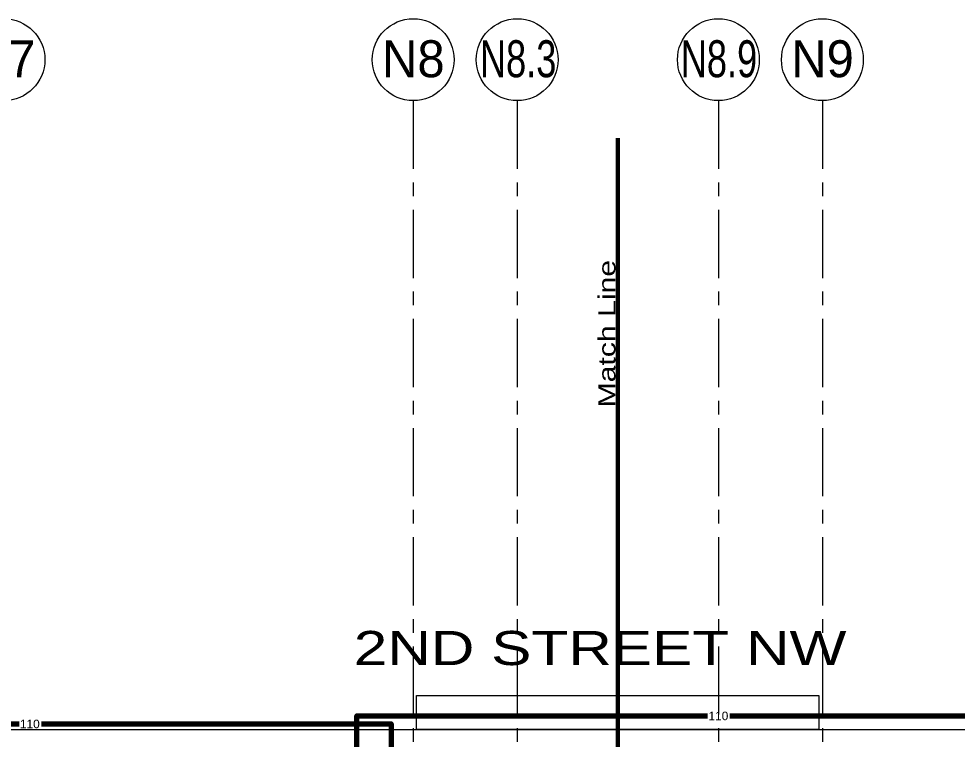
# Model space of a CAD drawing. Header units: inches. Extents: x -26575 to 27, y -11337 to 2257.
# Drawn here: x -23208 to -22382, y 1552 to 2185 of the extents above; entities that cross this region are included whole.
import ezdxf
from ezdxf.enums import TextEntityAlignment as Align

# ---------------------------------------------------------------- set-up
doc = ezdxf.new("R2010")
doc.units = ezdxf.units.IN
doc.header["$LTSCALE"] = 48
doc.header["$MEASUREMENT"] = 0
for name, pattern in [('A106$0$CENTER', [2, 1.25, -0.25, 0.25, -0.25]), ('A112$0$CENTER', [2, 1.25, -0.25, 0.25, -0.25]), ('Matchline$0$DASHED', [0.75, 0.5, -0.25])]:
    doc.linetypes.add(name, pattern=pattern)
for name, color, linetype in [('0 @ 48', 7, 'Continuous'), ('0 @ 96', 7, 'Continuous'), ('A106$0$A-ANNO-TEXT', 8, 'Continuous'), ('A106$0$A-CNOPY-ABOVE', 8, 'Continuous'), ('A106$0$A-FLOR-AWNG', 8, 'Continuous'), ('A106$0$A-GRID-1DP0-15', 8, 'Continuous'), ('A106$0$A-GRID-GRDP0-15', 8, 'Continuous'), ('A112$0$A-FLOR-AWNG', 8, 'Continuous'), ('A112$0$A-GRID-1DP0-15', 8, 'Continuous'), ('A112$0$A-GRID-GRDP0-15', 8, 'Continuous'), ('E-FIRE', 234, 'Continuous'), ('Matchline$0$Match Line', 5, 'Matchline$0$DASHED'), ('XREF', 7, 'Continuous')]:
    doc.layers.add(name, color=color, linetype=linetype)
doc.layers.add('E-Fire-Covr', color=240, linetype='Continuous', lineweight=70, plot=False)
doc.styles.add('A106$0$style-Arial', font='arial.ttf')
doc.styles.add('A112$0$style-Arial', font='arial.ttf')
doc.styles.add('MAMEP ANNO', font='arial.ttf', dxfattribs={"height": 0.078125})
doc.styles.add('Matchline$0$Style-arial', font='arial.shx')

# ---------------------------------------------------------------- blocks, each defined once
blk = doc.blocks.new('A106')
at = {"layer": 'A106$0$A-CNOPY-ABOVE', "lineweight": 0}
blk.add_3dface([(-22858.02, 1590.09), (-22504.02, 1590.09), (-22504.02, 1560.09), (-22858.02, 1560.09)], dxfattribs=at)
at = {"layer": 'A106$0$A-FLOR-AWNG', "lineweight": 0}
blk.add_line((-24033.74, 1560.09), (-21043.12, 1560.09), dxfattribs=at)
at = {"layer": 'A106$0$A-GRID-1DP0-15', "lineweight": 13}
for centre in [(-23221.02, 2149.24), (-22861.02, 2149.24), (-22501.02, 2149.24)]:
    blk.add_circle(centre, 36, dxfattribs=at)
at = {"layer": 'A106$0$A-GRID-GRDP0-15', "linetype": 'A106$0$CENTER', "lineweight": 0}
for p, q in [((-22861.02, 2113.24), (-22861.02, -797.91)), ((-22769.53, 2113.24), (-22769.53, 1016.11)), ((-22592.52, 2113.24), (-22592.52, 1016.11)), ((-22501.02, 2113.24), (-22501.02, -676.9))]:
    blk.add_line(p, q, dxfattribs=at)
at = {"layer": 'A106$0$A-GRID-GRDP0-15', "lineweight": 13}
for centre in [(-22769.53, 2149.24), (-22592.52, 2149.24)]:
    blk.add_circle(centre, 36, dxfattribs=at)
at = {"layer": 'A106$0$A-ANNO-TEXT', "lineweight": 30, "style": 'A106$0$style-Arial', "width": 1.266666}
blk.add_text('2ND STREET NW', height=30, dxfattribs=at).set_placement((-22913.35, 1616.83))
at = {"layer": 'A106$0$A-GRID-1DP0-15', "lineweight": 13, "style": 'A106$0$style-Arial', "width": 0.95}
for s, p in [('N7', (-23248.48, 2133.84)), ('N8', (-22888.48, 2133.84)), ('N9', (-22528.48, 2133.84))]:
    blk.add_text(s, height=32.5, dxfattribs=at).set_placement(p)
at = {"layer": 'A106$0$A-GRID-GRDP0-15', "lineweight": 13, "style": 'A106$0$style-Arial', "width": 0.701538}
for s, p in [('N8.3', (-22802.33, 2133.84)), ('N8.9', (-22625.66, 2133.84))]:
    blk.add_text(s, height=32.5, dxfattribs=at).set_placement(p)
blk = doc.blocks.new('Matchline')
at = {"layer": 'Matchline$0$Match Line', "color": 5, "lineweight": 0, "const_width": 4}
blk.add_lwpolyline([(-22681.02, 2080.37), (-22681.02, -161.85)], dxfattribs=at)
at = {"layer": 'Matchline$0$Match Line', "color": 5, "linetype": 'Continuous', "lineweight": 30, "insert": (-22682.91, 1843.37), "char_height": 15, "attachment_point": 7, "rotation": 90, "line_spacing_factor": 0.84, "style": 'Matchline$0$Style-arial'}
blk.add_mtext('{\\W1.2667;Match Line}', dxfattribs=at)
blk = doc.blocks.new('A112')
at = {"layer": 'A112$0$A-FLOR-AWNG', "lineweight": 0}
blk.add_line((-24033.74, 1560.09), (-21043.12, 1560.09), dxfattribs=at)
at = {"layer": 'A112$0$A-GRID-1DP0-15', "lineweight": 13}
for centre in [(-23221.02, 2149.24), (-22861.02, 2149.24), (-22501.02, 2149.24)]:
    blk.add_circle(centre, 36, dxfattribs=at)
at = {"layer": 'A112$0$A-GRID-GRDP0-15', "linetype": 'A112$0$CENTER', "lineweight": 0}
for p, q in [((-22861.02, 2113.24), (-22861.02, -797.91)), ((-22769.53, 2113.24), (-22769.53, 1016.11)), ((-22592.52, 2113.24), (-22592.52, 1016.11)), ((-22501.02, 2113.24), (-22501.02, -676.9))]:
    blk.add_line(p, q, dxfattribs=at)
at = {"layer": 'A112$0$A-GRID-GRDP0-15', "lineweight": 13}
for centre in [(-22769.53, 2149.24), (-22592.52, 2149.24)]:
    blk.add_circle(centre, 36, dxfattribs=at)
at = {"layer": 'A112$0$A-GRID-1DP0-15', "lineweight": 13, "style": 'A112$0$style-Arial', "width": 0.95}
for s, p in [('N7', (-23248.48, 2133.84)), ('N8', (-22888.48, 2133.84)), ('N9', (-22528.48, 2133.84))]:
    blk.add_text(s, height=32.5, dxfattribs=at).set_placement(p)
at = {"layer": 'A112$0$A-GRID-GRDP0-15', "lineweight": 13, "style": 'A112$0$style-Arial', "width": 0.701538}
for s, p in [('N8.3', (-22802.33, 2133.84)), ('N8.9', (-22625.66, 2133.84))]:
    blk.add_text(s, height=32.5, dxfattribs=at).set_placement(p)
blk = doc.blocks.new('FA-StrobeSymbol-Anno')
at = {"color": 0, "linetype": 'ByBlock'}
for p, q in [((-0.044, 0.044), (-0.074, 0.074)), ((0.044, 0.044), (0.074, 0.074)), ((-0.044, -0.044), (-0.074, -0.074)), ((0.044, -0.044), (0.074, -0.074))]:
    blk.add_line(p, q, dxfattribs=at)
blk.add_circle((0, 0), 0.0403, dxfattribs=at)
blk = doc.blocks.new('*U1285')
at = {"layer": '0 @ 48', "color": 0, "linetype": 'ByBlock', "xscale": 24, "yscale": 24, "zscale": 24}
blk.add_blockref('FA-StrobeSymbol-Anno', (0, 4), dxfattribs=at)
at = {"layer": '0 @ 96', "color": 0, "linetype": 'ByBlock', "xscale": 48, "yscale": 48, "zscale": 48}
blk.add_blockref('FA-StrobeSymbol-Anno', (0, 4), dxfattribs=at)
blk = doc.blocks.new('FA-Speaker-Anno')
at = {"color": 0, "linetype": 'ByBlock'}
for p, q in [((0.0833, 0), (0.1562, 0.0417)), ((0.1562, -0.0417), (0.0833, 0)), ((0.1562, 0.0417), (0.1562, -0.0417))]:
    blk.add_line(p, q, dxfattribs=at)
blk.add_lwpolyline([(0, 0.0417), (0.0833, 0.0417), (0.0833, -0.0417), (0, -0.0417)], close=True, dxfattribs=at)
blk = doc.blocks.new('*U1286')
at = {"layer": '0 @ 48', "color": 0, "linetype": 'ByBlock', "xscale": 48, "yscale": 48, "zscale": 48, "rotation": 90}
blk.add_blockref('FA-Speaker-Anno', (0, 2), dxfattribs=at)
at = {"layer": '0 @ 96', "color": 0, "linetype": 'ByBlock', "xscale": 96, "yscale": 96, "zscale": 96, "rotation": 90}
blk.add_blockref('FA-Speaker-Anno', (0, 0), dxfattribs=at)
blk = doc.blocks.new('*U164')
at = {"layer": 'E-Fire-Covr'}
blk.add_lwpolyline([(10.15, 322), (318, 322), (318, -314), (-318, -314), (-318, 322), (-9.51, 322)], dxfattribs=at)
for name in ['*U1286', '*U1285']:
    blk.add_blockref(name, (0, 0))
at = {"color": 6, "style": 'MAMEP ANNO'}
for s, p in [('110', (10.55, 11.08)), ('(C)', (10.55, -3.78))]:
    blk.add_text(s, height=7.5, dxfattribs=at).set_placement(p)
at = {"layer": 'E-Fire-Covr', "style": 'MAMEP ANNO'}
blk.add_text('110', height=7.5, dxfattribs=at).set_placement((0, 322), align=Align.MIDDLE_CENTER)

msp = doc.modelspace()

# ---------------------------------------------------------------- block references
at = {"layer": 'E-FIRE'}
for p in [(-23198.31, 1243.01), (-22592.52, 1250.09)]:
    msp.add_blockref('*U164', p, dxfattribs=at)
at = {"layer": 'XREF'}
for name in ['A106', 'A112', 'Matchline']:
    msp.add_blockref(name, (0, 0), dxfattribs=at)

doc.saveas('drawing.dxf')
